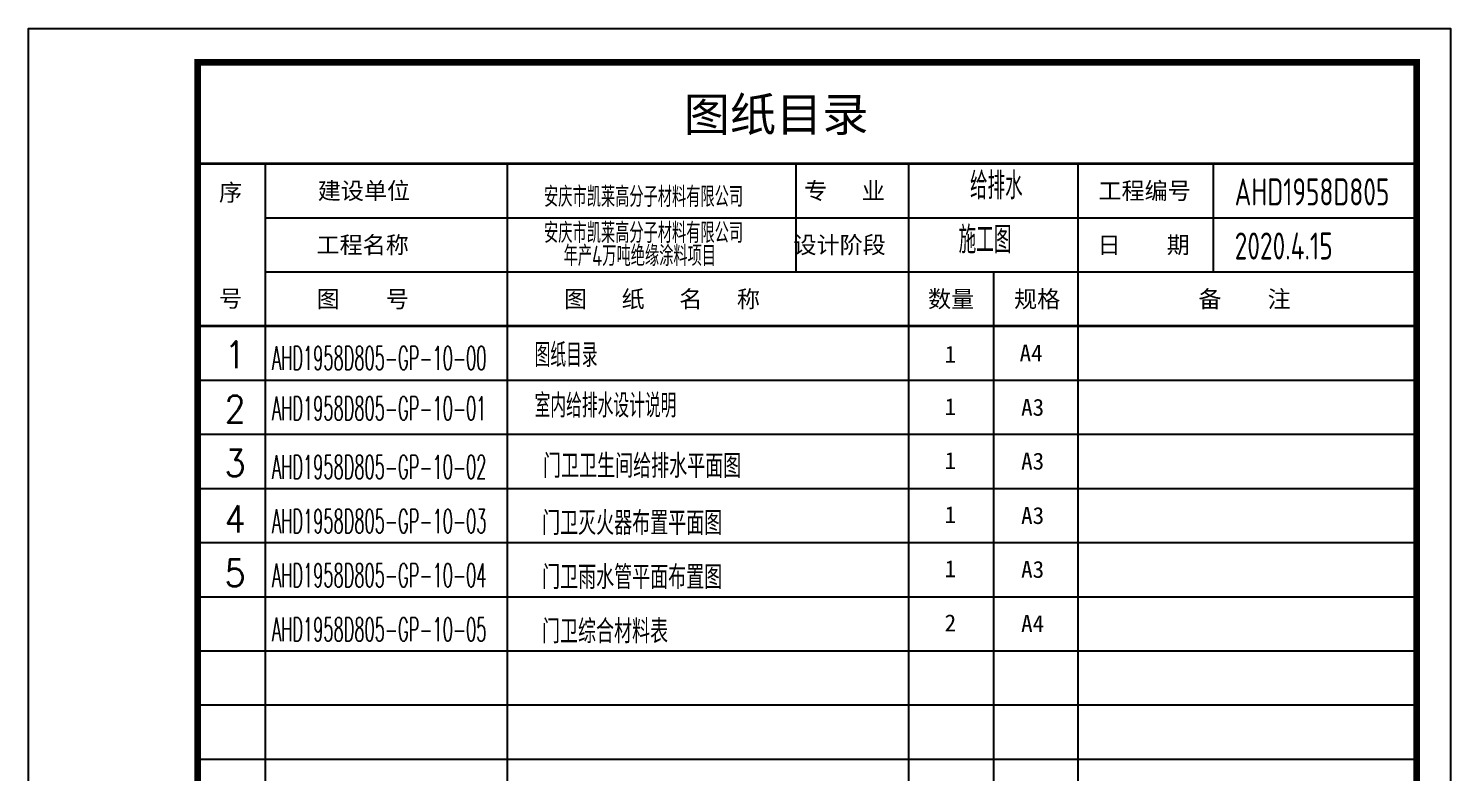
# Model space of a CAD drawing. Extents: x 5693218 to 11495510, y -728562 to -461276.
# Drawn here: x 5693218 to 5714218, y -484576 to -473576 of the extents above; entities that cross this region are included whole.
import ezdxf
from ezdxf.enums import TextEntityAlignment as Align

# ---------------------------------------------------------------- set-up
doc = ezdxf.new("R2010")
doc.units = 0
doc.header["$LTSCALE"] = 1000
doc.header["$MEASUREMENT"] = 0
doc.layers.get('0').update_dxf_attribs({"linetype": 'CONTINUOUS'})
for name, color, linetype in [('AXIS', 3, 'CONTINUOUS'), ('DIM_SYMB', 3, 'CONTINUOUS'), ('TEXT', 7, 'CONTINUOUS'), ('图框', 7, 'CONTINUOUS')]:
    doc.layers.add(name, color=color, linetype=linetype)
doc.styles.add('-宋体', font='', dxfattribs={"width": 0.8})
doc.styles.add('DIM_FONT', font='SIMPLEX', dxfattribs={"width": 0.7, "bigfont": 'GBCBIG'})
doc.styles.add('sceie', font='sceie.shx', dxfattribs={"width": 0.7, "bigfont": 'sceic.shx'})
doc.styles.add('TSSD_Rein', font='Tssdeng.shx', dxfattribs={"width": 0.7, "bigfont": 'hztxt.shx'})
doc.styles.add('宋体', font='', dxfattribs={"width": 0.7})
doc.styles.get('-宋体').set_extended_font_data('SimSun')
doc.styles.get('宋体').set_extended_font_data('SimSun')

msp = doc.modelspace()

# ---------------------------------------------------------------- linework, layer by layer
at = {"color": 0}
for p, q in [((5696717.9, -495576.5), (5696717.9, -475576.5)), ((5700292.5, -495576.5), (5700292.5, -475576.5)), ((5704551.5, -475576.5), (5704551.5, -477176.5)), ((5706217.9, -495576.5), (5706217.9, -475576.5)), ((5708717.9, -495576.5), (5708717.9, -475576.5)), ((5710717.9, -477176.5), (5710717.9, -475576.5)), ((5696717.9, -476376.5), (5713717.9, -476376.5)), ((5696717.9, -477176.5), (5713717.9, -477176.5)), ((5707467.9, -477176.5), (5707467.9, -495576.5)), ((5695717.9, -478776.5), (5713717.9, -478776.5)), ((5695717.9, -479576.5), (5713717.9, -479576.5)), ((5695717.9, -480376.5), (5713717.9, -480376.5)), ((5695717.9, -481176.5), (5713717.9, -481176.5)), ((5695717.9, -481976.5), (5713717.9, -481976.5)), ((5695717.9, -482776.5), (5713717.9, -482776.5)), ((5695717.9, -483576.5), (5713717.9, -483576.5)), ((5695717.9, -484376.5), (5713717.9, -484376.5))]:
    msp.add_line(p, q, dxfattribs=at)
at = {"color": 0, "const_width": 40}
for points in [[(5695717.9, -475576.5), (5713717.9, -475576.5)], [(5695717.9, -477976.5), (5713717.9, -477976.5)]]:
    msp.add_lwpolyline(points, dxfattribs=at)
at = {"layer": '图框', "color": 0}
msp.add_lwpolyline([(5693217.9, -503276.5), (5693217.9, -473576.5), (5714217.9, -473576.5), (5714217.9, -503276.5)], close=True, dxfattribs=at)
at = {"layer": '图框', "color": 0, "const_width": 100}
msp.add_lwpolyline([(5695717.9, -502776.5), (5713717.9, -502776.5), (5713717.9, -474076.5), (5695717.9, -474076.5)], close=True, dxfattribs=at)

# ---------------------------------------------------------------- texts
at = {"color": 0}
for s, height, style, p in [('图纸目录', 500, '-宋体', (5702894.7, -475096.5)), ('建设单位', 250, '宋体', (5697489.9, -476101.5)), (' 专   业', 250, '宋体', (5704501.9, -476101.5)), ('工程编号', 250, '宋体', (5709017.9, -476101.5)), ('工程名称', 250, '宋体', (5697471.3, -476901.5)), ('设计阶段', 250, '宋体', (5704514.4, -476901.5)), ('日    期', 250, '宋体', (5709005.7, -476901.5)), ('图    号', 250, '宋体', (5697473.4, -477701.5)), ('图   纸   名   称', 250, '宋体', (5701125.8, -477701.5)), ('数量', 250, '宋体', (5706501.5, -477701.5)), ('规格', 250, '宋体', (5707772.2, -477701.5)), ('备    注', 250, '宋体', (5710495, -477701.5))]:
    msp.add_text(s, height=height, dxfattribs=dict(at, style=style)).set_placement(p)
at = {"color": 0, "style": '宋体'}
for s, p in [('序', (5696202.9, -475996.5)), ('号', (5696202.9, -477571.5))]:
    msp.add_text(s, height=250, dxfattribs=at).set_placement(p, align=Align.MIDDLE)
at = {"style": 'sceie', "width": 0.8}
for s, p in [('AHD1958D805', (5711030.5, -476192.9)), ('2020.4.15', (5711030.5, -476992.9))]:
    msp.add_text(s, height=400, dxfattribs=at).set_placement(p)
at = {"layer": 'AXIS', "style": 'TSSD_Rein', "width": 0.7}
for s, p in [('安庆市凯莱高分子材料有限公司', (5702301.5, -476048.9)), ('安庆市凯莱高分子材料有限公司', (5702301.5, -476582.2)), ('年产4万吨绝缘涂料项目', (5702246.3, -476922))]:
    msp.add_text(s, height=300, dxfattribs=at).set_placement(p, align=Align.MIDDLE)
at = {"layer": 'DIM_SYMB', "color": 7, "style": 'DIM_FONT'}
for s, height, width, p in [('给排水', 400, 0.9, (5707121.9, -476101.5)), ('施工图', 400, 0.9, (5706954.4, -476901.5)), ('AHD1958D805-GP-10-00', 350, 0.5, (5696815.3, -478624.2)), ('AHD1958D805-GP-10-01', 350, 0.5, (5696815.3, -479367.6)), ('AHD1958D805-GP-10-02', 350, 0.5, (5696815.3, -480235.1)), ('AHD1958D805-GP-10-03', 350, 0.5, (5696815.3, -481035.1)), ('AHD1958D805-GP-10-04', 350, 0.5, (5696815.3, -481835.1)), ('AHD1958D805-GP-10-05', 350, 0.5, (5696815.3, -482635.1))]:
    msp.add_text(s, height=height, dxfattribs=dict(at, width=width)).set_placement(p)
at = {"layer": 'DIM_SYMB', "color": 7, "style": 'DIM_FONT', "width": 0.9}
for s, p in [('1', (5696268.8, -478401)), ('2', (5696268.8, -479201)), ('3', (5696268.8, -480001)), ('4', (5696268.8, -480826.5)), ('5', (5696268.8, -481626.5))]:
    msp.add_text(s, height=400, dxfattribs=at).set_placement(p, align=Align.MIDDLE)
at = {"layer": 'TEXT', "color": 0, "style": 'sceie', "width": 0.7}
for s, p in [('图纸目录', (5700691.9, -478580.8)), ('室内给排水设计说明', (5700691.9, -479327.8))]:
    msp.add_text(s, height=350, dxfattribs=at).set_placement(p)
at = {"layer": 'TEXT', "color": 7, "style": '宋体'}
for s, p in [('1', (5706747.1, -478517)), ('A4', (5707854.2, -478499.8)), ('1', (5706747.1, -479292.4)), ('A3', (5707876.3, -479302)), ('1', (5706747.1, -480088.1)), ('A3', (5707876.3, -480097.7)), ('1', (5706747.1, -480888.1)), ('A3', (5707876.3, -480902)), ('1', (5706747.1, -481688.1)), ('A3', (5707876.3, -481697.7)), ('2', (5706747.1, -482488.1)), ('A4', (5707876.3, -482497.7))]:
    msp.add_text(s, height=250, dxfattribs=at).set_placement(p)
at = {"layer": 'TEXT', "color": 0, "style": 'sceie', "width": 0.8}
for s, p in [('门卫卫生间给排水平面图', (5702280.2, -480027.3)), ('门卫灭火器布置平面图', (5702132.6, -480870.9)), ('门卫雨水管平面布置图', (5702132.6, -481670.9)), ('门卫综合材料表', (5701732.3, -482470.9))]:
    msp.add_text(s, height=350, dxfattribs=at).set_placement(p, align=Align.MIDDLE)

doc.saveas('drawing.dxf')
